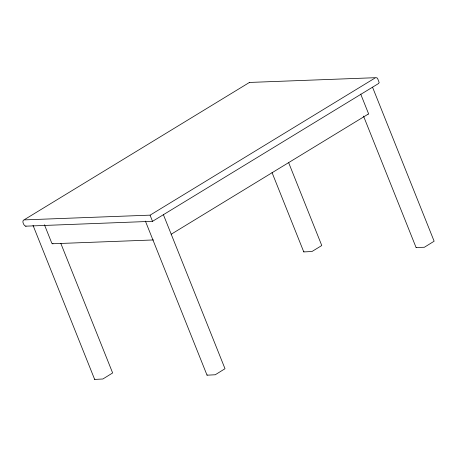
<?xml version="1.0" encoding="UTF-8"?>
<svg xmlns="http://www.w3.org/2000/svg" width="457" height="457" viewBox="0 0 457 457"><rect width="100%" height="100%" fill="white"/><g stroke="black" fill="none" stroke-linecap="round" stroke-linejoin="round"><path stroke-width="0.69" d="M416.178 247.477L424.364 247.266L434.139 241.222L372.529 87.184M94.81 379.093L94.719 379.424L102.865 378.996L112.639 372.958L60.815 243.381M303.934 251.59L303.848 251.927L311.988 251.499L321.779 245.529L288.71 162.818M207.187 374.86L207.095 375.191L215.236 374.763L225.01 368.725L163.4 214.687M23.621 220.068C21.679 221.091 23.93 226.015 25.649 226.169L152.581 221.297L378.042 83.837M378.413 83.671L379.184 82.574L377.493 78.193L375.98 77.587M171.164 234.252L368.199 114.124M152.535 221.382L150.102 215.304M25.649 226.169L26.055 226.146M52.538 243.758L153.426 239.954M360.704 94.096L368.308 113.108A1.143 0.628 58.6 0 1 368.034 114.164M363.515 116.089L416.133 247.648M272.029 172.552L303.762 251.881M145.4 221.108L207.01 375.146M44.432 224.753L51.772 243.113A1.143 0.914 87.8 0 0 53.001 243.644M33.024 225.341L94.639 379.379M249.453 82.443L23.992 219.897L150.125 215.144L375.58 77.69L249.453 82.443"/></g></svg>
